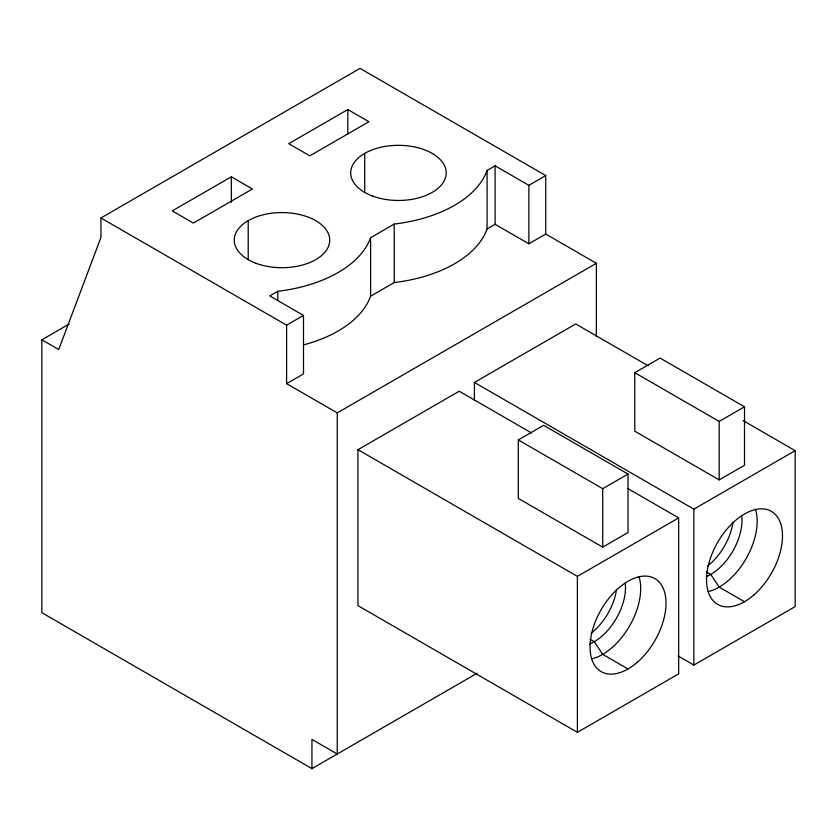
<?xml version="1.0" encoding="UTF-8"?>
<svg xmlns="http://www.w3.org/2000/svg" width="837" height="837" viewBox="0 0 837 837"><rect width="100%" height="100%" fill="white"/><g stroke="black" fill="none" stroke-linecap="round" stroke-linejoin="round"><path stroke-width="1.26" d="M477.142 673.251L311.939 768.628L41.85 612.694L41.85 339.801L58.726 349.542L100.932 237.467L100.932 217.976L360.046 68.372L545.734 175.582L545.734 234.057L596.383 263.289L596.383 336.484M231.336 176.795L172.255 210.903L193.357 223.092L252.439 188.984L231.336 176.795L231.336 202.449M347.815 109.553L288.734 143.661L309.826 155.839L368.918 121.731L347.815 109.553L347.815 133.92M41.85 339.801L69.011 324.118M545.734 175.582L528.858 185.322L495.096 165.831L487.082 170.466A119.367 68.916 0 0 1 394.237 224.065L370.603 237.708A119.367 68.916 0 0 1 277.758 291.307L269.744 295.942L303.496 315.434L303.496 373.909L286.62 383.66L286.62 325.174L100.932 217.976M286.62 325.174L303.496 315.434M304.093 344.76A119.367 68.916 0 0 0 370.603 296.183L394.237 282.54A119.367 68.916 0 0 0 487.082 228.94L495.096 224.306L528.858 243.797L545.734 234.057M286.62 383.66L337.259 412.892L596.383 263.289M627.771 488.515L678.671 517.904L678.671 673.848L577.394 732.323L357.943 605.622L357.943 449.689L459.22 391.214L531.621 433.011M474.422 400.63L474.422 382.436L575.699 323.961L648.1 365.759M518.302 439.938L543.631 425.322L628.032 474.045L628.032 532.531L602.713 547.147L518.302 498.413L518.302 439.938L602.713 488.672L628.032 474.045M634.781 372.695L660.1 358.069L744.511 406.803L744.511 465.278L719.182 479.894L634.781 431.17L634.781 372.695L719.182 421.419L744.511 406.803M357.943 449.689L577.394 576.379L678.671 517.904M474.422 382.436L693.863 509.137L795.15 450.662L795.15 606.595L693.863 665.07L678.033 655.926M743.12 420.613L795.15 450.662M706.522 571.995L710.749 574.433L719.182 587.103L744.511 601.719M590.054 639.248L594.27 641.686L602.713 654.356L628.032 668.972M719.182 421.419L719.182 479.894M693.863 509.137L693.863 665.07M602.713 488.672L602.713 547.147M577.394 576.379L577.394 732.323M528.858 185.322L528.858 243.797M495.096 165.831L495.096 224.306M487.082 170.466L487.082 228.94M394.237 224.065L394.237 282.54M370.603 237.708L370.603 296.183M364.691 153.412L364.691 192.395M337.259 412.892L337.259 754.011L311.939 739.385L311.939 768.628M277.758 291.307L277.758 300.41M248.212 220.654L248.212 259.637M638.945 576.431A53.714 31.011 -60 0 1 629.727 625.72A53.714 31.011 -60 0 1 591.769 658.813M625.312 583.755A44.162 25.497 -60 0 1 589.719 643.925M616.534 589.572A44.162 25.497 -60 0 1 591.131 633.232M755.424 509.178A53.714 31.011 -60 0 1 746.206 558.467A53.714 31.011 -60 0 1 708.248 591.56M741.791 516.513A44.162 25.497 -60 0 1 706.198 576.672M733.013 522.319A44.162 25.497 -60 0 1 707.6 565.979M255.871 263.226A47.751 27.569 0 0 0 329.652 241.652A47.751 27.569 0 0 0 260.401 215.559A47.751 27.569 0 0 0 255.871 263.226M372.35 195.984A47.751 27.569 0 0 0 446.131 174.41A47.751 27.569 0 0 0 376.88 148.306A47.751 27.569 0 0 0 372.35 195.984M637.187 662.391A53.714 31.011 -60 0 0 655.371 578.89A53.714 31.011 -60 0 0 591.529 634.069A53.714 31.011 -60 0 0 637.187 662.391M753.666 595.138A53.714 31.011 -60 0 0 771.85 511.637A53.714 31.011 -60 0 0 708.008 566.816A53.714 31.011 -60 0 0 753.666 595.138"/></g></svg>
